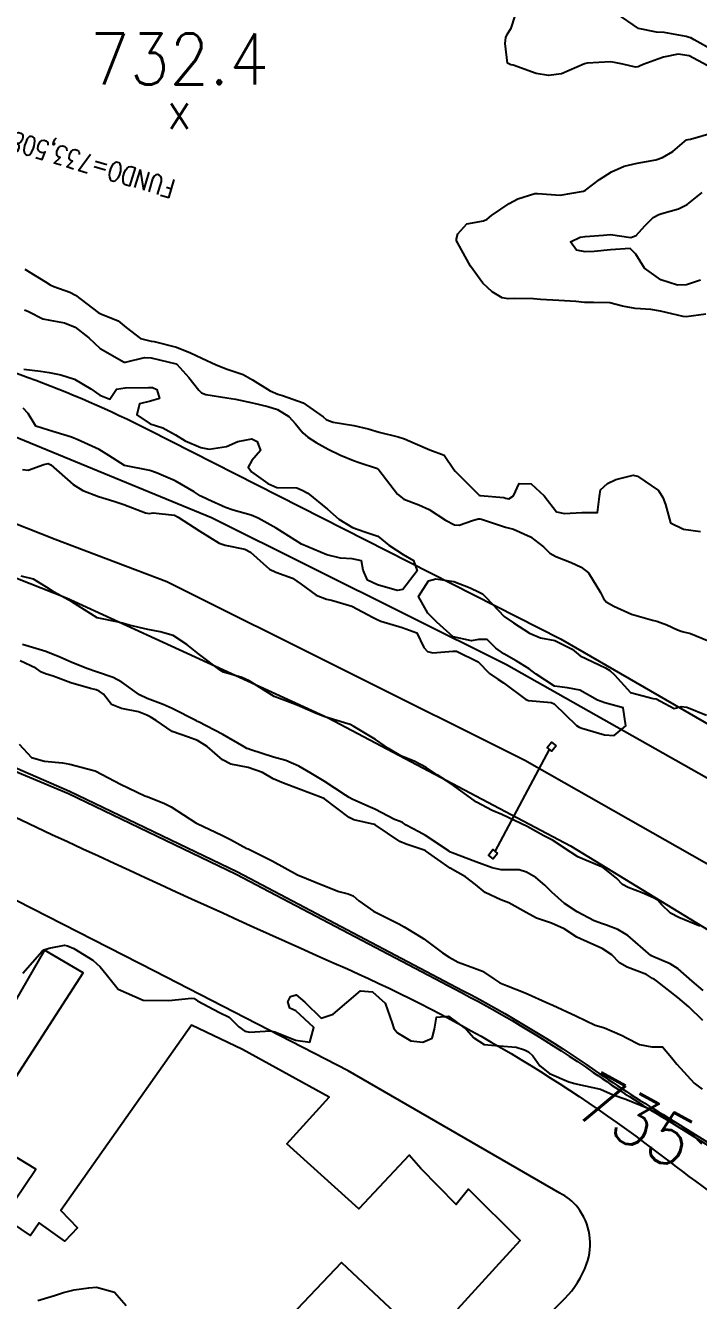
# Model space of a CAD drawing. Header units: metres. Extents: x 307586 to 320046, y 7427249 to 7434250.
# Drawn here: x 316647.7 to 316700.7, y 7432885 to 7432985.2 of the extents above; entities that cross this region are included whole.
import ezdxf
from ezdxf.enums import TextEntityAlignment as Align

# ---------------------------------------------------------------- set-up
doc = ezdxf.new("R2010")
doc.units = ezdxf.units.M
doc.header["$MEASUREMENT"] = 0
for name, color, linetype in [('Canaleta de Drenagem', 151, 'Continuous'), ('Cotas', 45, 'Continuous'), ('Curvas de Nivel 1m', 11, 'Continuous'), ('Curvas de Nivel 5m', 15, 'Continuous'), ('Divisa', 42, 'FENCELINE2'), ('Edificações', 30, 'Continuous'), ('Linha Férrea', 20, 'Continuous'), ('Pontos Cotados', 45, 'Continuous'), ('Portico', 45, 'Continuous'), ('TEXTO', 45, 'Continuous'), ('Vias Primárias', 230, 'Continuous')]:
    doc.layers.add(name, color=color, linetype=linetype)
doc.styles.add('ROMANS', font='romans', dxfattribs={"height": 0.2})
doc.styles.add('Style-STANDARD', font='STANDARD.shx')
doc.linetypes.add('FENCELINE2', pattern='A,0.25,-0.1,[132,ltypeshp.shx,S=0.1,R=0,X=-0.1,Y=0],-0.1,1', length=1.45)

# ---------------------------------------------------------------- blocks, each defined once
blk = doc.blocks.new('ELVTXT_140')
at = {"layer": 'Pontos Cotados', "linetype": 'Continuous', "style": 'Style-STANDARD'}
for s, height, p in [('732.4', 4, (0, 4)), ('x', 3, (0, 0))]:
    blk.add_text(s, height=height, dxfattribs=at).set_placement(p, align=Align.MIDDLE_CENTER)

msp = doc.modelspace()

# ---------------------------------------------------------------- linework, layer by layer
at = {"layer": 'Canaleta de Drenagem'}
for points in [[(316528.18, 7432960.54), (316544.19, 7432958.68), (316545.33, 7432958.47), (316551.12, 7432956.99), (316575.22, 7432950.67), (316604.43, 7432942.91), (316632.9, 7432932.48), (316651.13, 7432924.86), (316664.32, 7432918.53), (316682.02, 7432909.22, -0.030283), (316692.38, 7432902.94, 0.016976), (316698.14, 7432899.23), (316711.91, 7432890.65), (316727.15, 7432879.29), (316746.29, 7432864.87), (316749.28, 7432862.65)], [(316528.39, 7432960.79), (316542.55, 7432959.14), (316545.35, 7432958.67), (316551.17, 7432957.18), (316575.27, 7432950.86), (316604.61, 7432943.22), (316633.26, 7432932.85), (316651.22, 7432925.04), (316664.41, 7432918.71), (316682.11, 7432909.39, -0.030283), (316692.5, 7432903.1, 0.016981), (316698.24, 7432899.4), (316712.02, 7432890.82), (316727.27, 7432879.45), (316746.41, 7432865.03), (316749.08, 7432863.05)]]:
    msp.add_lwpolyline(points, format="xyb", dxfattribs=at)
at = {"layer": 'Curvas de Nivel 1m', "flags": 128}
for points, elevation in [([(316701.32, 7432982.1), (316699.91, 7432982.85), (316699.06, 7432982.98), (316697.91, 7432982.73), (316697.46, 7432982.59), (316696.31, 7432982.16), (316696.02, 7432982.04), (316695.9, 7432981.99), (316695.69, 7432981.95), (316694.7, 7432982.18), (316694.05, 7432982.33), (316693.9, 7432982.36), (316693.73, 7432982.37), (316691.9, 7432982.27), (316691.7, 7432982.21), (316689.89, 7432981.43), (316688.86, 7432981.29), (316687.9, 7432981.47), (316686.07, 7432982.11), (316685.9, 7432982.15), (316685.8, 7432982.18), (316685.64, 7432982.28), (316685.46, 7432983.83), (316685.5, 7432984.29), (316685.65, 7432984.57), (316685.93, 7432985.03), (316686.25, 7432985.98)], 734), ([(316701.23, 7432962.54), (316699.67, 7432962.33), (316699.44, 7432962.35), (316697.67, 7432962.79), (316696.91, 7432962.92), (316695.68, 7432962.99), (316694.68, 7432963.17), (316693.68, 7432963.42), (316692.41, 7432963.47), (316691.68, 7432963.47), (316691, 7432963.54), (316689.68, 7432963.62), (316688.23, 7432963.7), (316687.68, 7432963.75), (316686.17, 7432963.78), (316685.68, 7432963.74), (316685.21, 7432963.82), (316684.43, 7432964.3), (316683.69, 7432964.98), (316682.74, 7432966.32), (316681.73, 7432968.13), (316681.66, 7432968.26), (316681.62, 7432968.33), (316681.62, 7432968.45), (316681.74, 7432968.85), (316682.44, 7432969.64), (316683.76, 7432969.89), (316684.04, 7432970.02), (316684.38, 7432970.3), (316685.77, 7432971.25), (316686.45, 7432971.6), (316687.78, 7432972.03), (316688, 7432972.03), (316689.78, 7432971.89), (316691.6, 7432972.21), (316691.78, 7432972.3), (316692.87, 7432973.12), (316693.8, 7432973.74), (316694.8, 7432974.18), (316695.82, 7432974.4), (316697.29, 7432974.68), (316697.82, 7432974.85), (316698.64, 7432975.32), (316699.55, 7432976.12), (316699.72, 7432976.24), (316699.83, 7432976.27), (316700.02, 7432976.31), (316701.84, 7432976.82)], 734), ([(316647.7, 7432966.07), (316649.33, 7432965.08), (316649.68, 7432964.85), (316649.97, 7432964.72), (316651.24, 7432964.26), (316651.68, 7432964.03), (316653.46, 7432962.67), (316653.66, 7432962.58), (316655.04, 7432962.03), (316655.65, 7432961.49), (316656.8, 7432960.63), (316657.64, 7432960.43), (316657.86, 7432960.39), (316659.63, 7432959.95), (316660.71, 7432959.5), (316661.62, 7432959.07), (316662.73, 7432958.56), (316663.61, 7432958.23), (316664.87, 7432957.8), (316665.6, 7432957.38), (316666.98, 7432956.51), (316667.59, 7432956.25), (316667.95, 7432956.14), (316669.58, 7432955.56), (316671.16, 7432954.46), (316671.38, 7432954.27), (316671.56, 7432954.17), (316671.94, 7432954.06), (316673.56, 7432953.79), (316674.68, 7432953.54), (316675.55, 7432953.27), (316677.05, 7432952.89), (316677.55, 7432952.75), (316678.37, 7432952.37), (316679.54, 7432951.87), (316680.65, 7432951.46), (316681.42, 7432950.33), (316681.52, 7432950.19), (316683.42, 7432948.31), (316683.49, 7432948.29), (316685.34, 7432948.13), (316685.49, 7432948.09), (316685.74, 7432948.03), (316686.12, 7432948.27), (316686.56, 7432949.22), (316687.51, 7432949.21), (316688.51, 7432948.25), (316689.48, 7432947.01), (316690.11, 7432946.86), (316691.48, 7432946.95), (316692.72, 7432946.95), (316692.86, 7432948.2), (316692.95, 7432948.74), (316693.51, 7432949.24), (316694.16, 7432949.54), (316695.52, 7432949.88), (316695.86, 7432949.81), (316697.5, 7432948.67), (316697.86, 7432948.14), (316698.05, 7432947.57), (316698.46, 7432946.13), (316699.47, 7432945.65), (316700.82, 7432945.46)], 734), ([(316647.61, 7432958.22), (316648.94, 7432958.05), (316649.61, 7432957.96), (316650.53, 7432957.77), (316651.6, 7432957.44), (316652.88, 7432956.68), (316653.59, 7432956.18), (316654.39, 7432955.85), (316654.89, 7432956.65), (316655.59, 7432956.75), (316657.43, 7432956.79), (316657.59, 7432956.79), (316657.74, 7432956.77), (316658.08, 7432956.61), (316658.28, 7432955.91), (316657.58, 7432955.7), (316656.71, 7432955.49), (316656.5, 7432954.63), (316657.56, 7432953.91), (316658.54, 7432953.6), (316659.55, 7432953.05), (316660.3, 7432952.58), (316661.54, 7432952.07), (316662.18, 7432951.92), (316663.54, 7432952.14), (316664.45, 7432952.54), (316665.54, 7432952.73), (316665.96, 7432952.52), (316666.23, 7432951.82), (316665.53, 7432951.03), (316665.25, 7432950.52), (316665.52, 7432950.15), (316666.79, 7432949.22), (316667.5, 7432948.92), (316669.09, 7432948.89), (316669.5, 7432948.71), (316669.94, 7432948.47), (316671.48, 7432947.22), (316672.39, 7432946.44), (316673.46, 7432945.77), (316674.43, 7432945.44), (316675.45, 7432945.08), (316676.32, 7432944.39), (316677.44, 7432943.66), (316678.24, 7432943.17), (316678.53, 7432942.36), (316677.41, 7432940.91), (316676.97, 7432940.82), (316675.41, 7432941.27), (316674.63, 7432941.62), (316674.3, 7432942.42), (316674.16, 7432943.15), (316673.43, 7432943.3), (316672.52, 7432943.35), (316671.43, 7432943.63), (316669.44, 7432944.47), (316667.46, 7432945.73), (316666.05, 7432946.51), (316665.48, 7432946.73), (316664.06, 7432947.13), (316663.48, 7432947.34), (316662.08, 7432947.97), (316661.49, 7432948.26), (316661, 7432948.57), (316659.51, 7432949.44), (316658.05, 7432950.08), (316657.52, 7432950.24), (316655.52, 7432950.64), (316654.3, 7432951.43), (316653.54, 7432951.9), (316651.82, 7432952.69), (316651.54, 7432952.79), (316651.37, 7432952.87), (316649.55, 7432953.43), (316648.57, 7432953.74), (316647.95, 7432954.73), (316647.57, 7432955.14)], 736), ([(316647.52, 7432950.32), (316647.96, 7432950.29), (316649.19, 7432950.72), (316649.52, 7432950.81), (316649.73, 7432950.71), (316651.5, 7432949.15), (316652.25, 7432948.68), (316653.49, 7432948.2), (316654.69, 7432947.85), (316655.48, 7432947.59), (316657.17, 7432946.93), (316657.48, 7432946.88), (316657.79, 7432946.93), (316659.47, 7432946.73), (316659.75, 7432946.59), (316661.46, 7432945.48), (316662.96, 7432944.55), (316663.44, 7432944.39), (316664.98, 7432944.07), (316665.44, 7432943.83), (316666.92, 7432942.51), (316667.42, 7432942.27), (316668.73, 7432941.79), (316669.41, 7432941.32), (316670.59, 7432940.46), (316671.4, 7432940.15), (316671.79, 7432940.06), (316673.39, 7432939.58), (316675.07, 7432938.71), (316675.38, 7432938.54), (316675.69, 7432938.4), (316677.37, 7432937.92), (316678.5, 7432937.5), (316679.06, 7432936.35), (316679.35, 7432936.03), (316679.77, 7432935.92), (316681.35, 7432936.06), (316681.63, 7432936.04), (316683.34, 7432935.21), (316684.23, 7432934.3), (316684.87, 7432933.84), (316685.32, 7432933.56), (316687.08, 7432932.26), (316687.3, 7432932.17), (316689.08, 7432932.01), (316689.3, 7432931.92), (316691.06, 7432930.21), (316691.28, 7432930.08), (316691.48, 7432930.01), (316693.27, 7432929.48), (316694.03, 7432929.42), (316694.95, 7432930.17), (316694.74, 7432931.61), (316693.3, 7432931.99), (316692.71, 7432932.2), (316691.31, 7432932.98), (316690.36, 7432933.18), (316689.32, 7432933.3), (316687.88, 7432934.25), (316687.57, 7432934.49), (316687.34, 7432934.65), (316686.32, 7432935.29), (316685.35, 7432935.83), (316684.71, 7432936.29), (316684.04, 7432936.98), (316683.36, 7432936.96), (316682.82, 7432936.86), (316681.36, 7432937.18), (316680.09, 7432938.34), (316679.38, 7432939.03), (316678.65, 7432940.36), (316679.42, 7432941.58), (316680.01, 7432941.75), (316681.41, 7432941.53), (316682.7, 7432941.03), (316683.41, 7432940.7), (316683.66, 7432940.56), (316683.94, 7432940.3), (316685.38, 7432938.77), (316686.1, 7432938.27), (316687.37, 7432937.47), (316688.22, 7432937.11), (316689.36, 7432936.88), (316690.73, 7432936.22), (316691.35, 7432935.68), (316692.34, 7432935.21), (316693.34, 7432934.73), (316693.68, 7432934.52), (316694.06, 7432934.18), (316695.31, 7432932.81), (316697.1, 7432932.34), (316697.31, 7432932.31), (316697.66, 7432932.13), (316698.73, 7432931.55), (316699.3, 7432931.69), (316699.74, 7432931.66), (316701.29, 7432931.03)], 736), ([(316700.75, 7432914.44), (316699.1, 7432915.12), (316698.46, 7432915.47), (316697.74, 7432916.13), (316697.45, 7432916.47), (316697.12, 7432916.67), (316696.22, 7432917.05), (316695.13, 7432917.47), (316694.67, 7432917.7), (316694.22, 7432918.17), (316693.15, 7432919.05), (316691.72, 7432919.64), (316691.16, 7432919.88), (316690.64, 7432920.22), (316689.17, 7432921.19), (316688.48, 7432921.54), (316687.18, 7432922.26), (316685.2, 7432923.2), (316684.44, 7432923.53), (316683.2, 7432924.18), (316683.01, 7432924.31), (316681.22, 7432925.62), (316680.1, 7432926.34), (316679.24, 7432926.91), (316678.29, 7432927.41), (316677.25, 7432927.83), (316676.27, 7432928.39), (316675.26, 7432929.12), (316673.56, 7432930.14), (316673.28, 7432930.28), (316672.83, 7432930.43), (316671.29, 7432930.9), (316670.6, 7432931.15), (316669.3, 7432931.74), (316668.77, 7432931.95), (316667.3, 7432932.5), (316665.32, 7432933.73), (316664.76, 7432933.97), (316663.32, 7432934.41), (316663.04, 7432934.55), (316661.34, 7432935.84), (316660.44, 7432936.58), (316659.36, 7432937.27), (316658.34, 7432937.58), (316657.36, 7432937.76), (316655.9, 7432938.1), (316655.37, 7432938.26), (316655.06, 7432938.33), (316653.37, 7432938.67), (316651.39, 7432939.93), (316650, 7432940.7), (316649.41, 7432941.09), (316648.38, 7432941.7), (316647.42, 7432941.96)], 736), ([(316701, 7432907.03), (316699.88, 7432908.1), (316699.02, 7432908.83), (316697.35, 7432910.14), (316697.16, 7432910.26), (316697.04, 7432910.33), (316696.56, 7432910.63), (316695.05, 7432911.2), (316694.44, 7432911.56), (316693.83, 7432912.18), (316693.07, 7432912.67), (316692.2, 7432913.07), (316691.08, 7432913.58), (316690.09, 7432914.22), (316689.1, 7432914.67), (316687.91, 7432915.06), (316687.11, 7432915.5), (316685.75, 7432916.27), (316685.12, 7432916.5), (316683.89, 7432917.07), (316683.13, 7432917.72), (316682.33, 7432918.32), (316681.14, 7432919), (316679.2, 7432920.35), (316679.16, 7432920.37), (316677.66, 7432920.87), (316677.17, 7432921.1), (316675.23, 7432922.4), (316675.18, 7432922.42), (316673.56, 7432922.8), (316673.19, 7432922.98), (316671.24, 7432924.45), (316671.2, 7432924.48), (316671.15, 7432924.5), (316669.21, 7432925.23), (316668.03, 7432925.68), (316667.23, 7432926.02), (316666.39, 7432926.51), (316665.24, 7432926.91), (316663.88, 7432927.18), (316663.24, 7432927.51), (316662.04, 7432928.56), (316661.26, 7432929.02), (316660.55, 7432929.29), (316659.27, 7432929.75), (316658.01, 7432930.61), (316657.56, 7432930.89), (316657.29, 7432931.02), (316656.64, 7432931.27), (316655.29, 7432931.55), (316654.5, 7432931.86), (316653.87, 7432932.66), (316653.55, 7432932.91), (316653.31, 7432933.01), (316652.86, 7432933.12), (316651.31, 7432933.56), (316649.93, 7432934.09), (316649.32, 7432934.27), (316649.01, 7432934.41), (316648.57, 7432934.72), (316647.33, 7432935.3)], 734), ([(316647.25, 7432928.74), (316648.21, 7432927.69), (316649.24, 7432927.41), (316650.66, 7432927.28), (316651.24, 7432927.17), (316653.12, 7432926.67), (316653.23, 7432926.64), (316653.29, 7432926.61), (316655.22, 7432925.61), (316657.14, 7432924.68), (316657.2, 7432924.66), (316657.3, 7432924.62), (316658.68, 7432924.08), (316659.2, 7432923.82), (316661.13, 7432922.57), (316661.18, 7432922.54), (316661.25, 7432922.5), (316663.17, 7432921.58), (316663.87, 7432921.24), (316665.16, 7432920.55), (316665.24, 7432920.52), (316667.15, 7432919.58), (316669.13, 7432918.47), (316671.12, 7432917.65), (316672.39, 7432917.17), (316673.12, 7432916.97), (316673.5, 7432916.81), (316673.94, 7432916.42), (316675.1, 7432915.62), (316676.63, 7432914.85), (316677.09, 7432914.62), (316677.51, 7432914.37), (316678.51, 7432913.79), (316679.07, 7432913.43), (316680.54, 7432912.34), (316681.06, 7432911.99), (316681.77, 7432911.61), (316683.05, 7432911.13), (316683.66, 7432910.91), (316684.56, 7432910.29), (316685.04, 7432909.98), (316685.55, 7432909.76), (316687.03, 7432909.19), (316688.88, 7432908.36), (316689.01, 7432908.31), (316689.2, 7432908.23), (316691, 7432907.4), (316692.53, 7432906.66), (316693, 7432906.51), (316693.26, 7432906.45), (316693.87, 7432906.18), (316694.66, 7432905.83), (316694.99, 7432905.67), (316696, 7432905.13), (316696.98, 7432904.96), (316697.81, 7432904.95), (316698.52, 7432904.12), (316698.96, 7432903.58), (316700.31, 7432902.1), (316700.94, 7432901.62)], 734), ([(316648.73, 7432885), (316650.02, 7432885.41), (316650.74, 7432885.65), (316651.58, 7432885.84), (316652.74, 7432886), (316653.33, 7432886.06), (316654.74, 7432885.66), (316655.66, 7432884.63)], 736)]:
    msp.add_lwpolyline(points, dxfattribs=dict(at, elevation=elevation))
at = {"layer": 'Curvas de Nivel 5m', "elevation": 735, "flags": 128}
for points in [[(316701.92, 7432983.22), (316700.31, 7432984.11), (316700.06, 7432984.25), (316699.93, 7432984.3), (316699.69, 7432984.37), (316697.94, 7432984.68), (316697.36, 7432984.72), (316695.94, 7432985), (316694.19, 7432986.19)], [(316700.82, 7432965.22), (316699.7, 7432964.84), (316698.99, 7432964.83), (316697.7, 7432965.25), (316696.41, 7432966.15), (316695.72, 7432967.26), (316695.27, 7432967.7), (316693.73, 7432967.61), (316692.46, 7432967.47), (316691.73, 7432967.44), (316691.06, 7432967.56), (316690.6, 7432968.23), (316691.36, 7432968.6), (316691.74, 7432968.65), (316693.19, 7432968.75), (316693.74, 7432968.81), (316695.32, 7432968.58), (316695.74, 7432968.72), (316696.42, 7432969.49), (316697.1, 7432970.15), (316697.53, 7432970.38), (316697.77, 7432970.46), (316699.07, 7432970.82), (316699.77, 7432971.15), (316700.93, 7432972.1)], [(316647.66, 7432962.88), (316647.99, 7432962.74), (316649.12, 7432962.18), (316649.66, 7432962.06), (316650.82, 7432961.87), (316651.65, 7432961.53), (316652.72, 7432960.68), (316653.63, 7432959.83), (316655.5, 7432958.76), (316655.61, 7432958.76), (316657.11, 7432959.13), (316657.62, 7432959.11), (316659.58, 7432958.64), (316659.61, 7432958.62), (316659.65, 7432958.6), (316660.59, 7432957.56), (316661.37, 7432956.57), (316661.59, 7432956.36), (316661.93, 7432956.23), (316663.58, 7432955.97), (316664.26, 7432955.87), (316665.58, 7432955.58), (316666.79, 7432955.29), (316667.57, 7432955.04), (316668.46, 7432954.49), (316668.98, 7432953.91), (316669.55, 7432953.21), (316669.95, 7432952.87), (316670.59, 7432952.46), (316671.54, 7432951.93), (316672.51, 7432951.47), (316673.53, 7432951.03), (316673.97, 7432950.87), (316675.41, 7432950.4), (316675.52, 7432950.31), (316676.99, 7432948.39), (316677.49, 7432947.99), (316678.67, 7432947.55), (316679.48, 7432947.19), (316680.77, 7432946.34), (316681.47, 7432945.99), (316681.83, 7432945.96), (316682.88, 7432946.32), (316683.32, 7432946.46), (316683.47, 7432946.45), (316683.59, 7432946.42), (316683.99, 7432946.3), (316685.47, 7432945.81), (316686.11, 7432945.63), (316687.45, 7432945.04), (316688.47, 7432944.24), (316688.96, 7432943.75), (316689.44, 7432943.48), (316690.63, 7432943.03), (316691.43, 7432942.65), (316692.01, 7432942.2), (316692.94, 7432940.67), (316693.18, 7432940.19), (316693.4, 7432939.93), (316693.99, 7432939.58), (316695.39, 7432938.97), (316697.03, 7432938.49), (316697.38, 7432938.42), (316698.17, 7432938.13), (316698.99, 7432937.74), (316699.37, 7432937.6), (316700.03, 7432937.44), (316701.36, 7432936.88)], [(316701.03, 7432909.39), (316700.16, 7432910.1), (316699.05, 7432911.08), (316698.42, 7432911.48), (316697.06, 7432912.04), (316696.9, 7432912.14), (316695.09, 7432913.69), (316694.3, 7432914.17), (316693.43, 7432914.52), (316693.1, 7432914.61), (316692.45, 7432914.85), (316691.11, 7432915.55), (316690.11, 7432916.22), (316689.12, 7432917.12), (316688.56, 7432917.67), (316687.86, 7432918.25), (316687.14, 7432918.68), (316686.55, 7432918.86), (316685.14, 7432918.86), (316684.43, 7432919.01), (316683.15, 7432919.5), (316681.29, 7432920.2), (316681.16, 7432920.26), (316681.04, 7432920.33), (316679.18, 7432921.57), (316678.66, 7432921.84), (316677.66, 7432922.37), (316677.38, 7432922.58), (316677.19, 7432922.65), (316676.76, 7432922.81), (316675.2, 7432923.62), (316674.66, 7432923.87), (316673.42, 7432924.43), (316673.2, 7432924.55), (316672.9, 7432924.74), (316671.22, 7432925.82), (316670.19, 7432926.46), (316669.24, 7432927.02), (316668.21, 7432927.46), (316667.25, 7432927.73), (316665.46, 7432928.3), (316665.25, 7432928.37), (316665.14, 7432928.41), (316664.94, 7432928.52), (316663.27, 7432929.51), (316661.36, 7432930.49), (316661.28, 7432930.52), (316661.19, 7432930.57), (316659.29, 7432931.54), (316658.56, 7432931.87), (316657.3, 7432932.33), (316656.71, 7432932.63), (316655.31, 7432933.62), (316654.65, 7432933.98), (316653.32, 7432934.42), (316652.57, 7432934.68), (316651.33, 7432935.19), (316650.46, 7432935.58), (316649.34, 7432936.02), (316647.52, 7432936.57)], [(316647.53, 7432910.73), (316649.06, 7432912.47), (316649.2, 7432912.57), (316649.62, 7432912.7), (316650.82, 7432912.93), (316651.06, 7432912.89), (316651.56, 7432912.69), (316653.05, 7432911.75), (316653.62, 7432911.23), (316654.09, 7432910.65), (316655.03, 7432909.49), (316657.01, 7432908.62), (316659.01, 7432908.59), (316660.81, 7432908.78), (316661.02, 7432908.75), (316661.28, 7432908.57), (316663, 7432907.64), (316663.75, 7432907.29), (316664.52, 7432906.53), (316664.99, 7432906.19), (316665.39, 7432906.11), (316666.99, 7432906.2), (316667.36, 7432906.13), (316668.98, 7432905.48), (316670.11, 7432905.32), (316670.41, 7432906.46), (316669.01, 7432907.79), (316668.53, 7432907.99), (316668.37, 7432908.48), (316668.59, 7432908.91), (316669.02, 7432909.03), (316669.7, 7432908.46), (316671, 7432907.2), (316671.93, 7432907.51), (316673.01, 7432908.43), (316674.09, 7432909.35), (316675.03, 7432909.28), (316676.01, 7432908.39), (316676.57, 7432906.82), (316676.7, 7432906.38), (316676.99, 7432906.04), (316678.04, 7432905.42), (316678.98, 7432905.31), (316679.71, 7432905.62), (316679.9, 7432906.34), (316680.05, 7432907.29), (316681, 7432907.35), (316682.41, 7432906.32), (316682.99, 7432905.67), (316683.81, 7432905.13), (316684.98, 7432905.02), (316686.32, 7432904.93), (316686.98, 7432904.72), (316687.28, 7432904.56), (316687.62, 7432904.25), (316688.18, 7432903.46), (316688.95, 7432902.86), (316690.47, 7432902.21), (316690.94, 7432902.06), (316691.13, 7432902.02), (316692.94, 7432901.63), (316693.94, 7432901.18), (316694.93, 7432900.84), (316696.66, 7432900.14), (316696.92, 7432900), (316697.18, 7432899.88), (316698.91, 7432898.98), (316700.12, 7432898.1), (316700.89, 7432897.32)]]:
    msp.add_lwpolyline(points, dxfattribs=at)
at = {"layer": 'Divisa'}
msp.add_lwpolyline([(316566.71, 7432984.34, -0.040988), (316595.88, 7432976.31), (316611.73, 7432970.52, -0.008235), (316634.67, 7432962.45, 0.001512), (316647.95, 7432957.57, -0.030225), (316657.45, 7432953.45), (316689.8, 7432937.03), (316723.67, 7432917.44), (316750.83, 7432899.31), (316767.83, 7432885.93, -0.070407), (316778.82, 7432877.06), (316800.56, 7432853.76), (316823.46, 7432823.11), (316842.18, 7432796.34), (316848.76, 7432786.81), (316862.34, 7432764.91), (316871.01, 7432750.52), (316899.08, 7432703.71)], format="xyb", dxfattribs=at)
at = {"layer": 'Edificações'}
for points in [[(316681.73, 7432884.35), (316686.63, 7432889.72), (316682.56, 7432893.75), (316681.61, 7432892.55), (316678.82, 7432895.38), (316677.9, 7432896.43), (316673.95, 7432892.21), (316668.28, 7432897.32), (316671.61, 7432901), (316664.81, 7432904.74), (316660.81, 7432906.66), (316650.53, 7432892.09), (316651.84, 7432890.72), (316650.84, 7432889.68), (316648.83, 7432891.12), (316648.15, 7432890.12), (316646.03, 7432891.57), (316648.55, 7432895.33), (316644.06, 7432898.06), (316652.28, 7432910.78), (316649.25, 7432912.55), (316646.96, 7432908.6)], [(316667.15, 7432882.25), (316672.58, 7432887.99), (316682.25, 7432878.93)]]:
    msp.add_lwpolyline(points, dxfattribs=at)
at = {"layer": 'Linha Férrea'}
for points in [[(316871.68, 7432741), (316858.75, 7432763.16), (316846.16, 7432782.81), (316832.36, 7432804.24), (316818.24, 7432823.64), (316804.03, 7432841.6), (316784.87, 7432862.69), (316765.94, 7432880.19), (316744.97, 7432897.08), (316723.6, 7432912.33), (316706.51, 7432923.14), (316685.56, 7432934.97), (316662.38, 7432946.53), (316636.06, 7432957.35), (316619.46, 7432963.36), (316593.36, 7432971.11), (316563.76, 7432978.21)], [(316570.12, 7432965.83), (316596.15, 7432959.48), (316620.86, 7432952.12), (316650.97, 7432940.24), (316671.55, 7432930.81), (316690.59, 7432920.76), (316710.88, 7432908.35), (316728.51, 7432896.91), (316752.1, 7432878.72), (316764.06, 7432868.31), (316780.58, 7432852.53), (316793.27, 7432838.37), (316805.08, 7432824.29), (316818.88, 7432805.83), (316837.25, 7432778.17), (316852.44, 7432754.2), (316870.73, 7432723.74), (316889.18, 7432693.05)], [(316587.61, 7432965.75), (316604.64, 7432961.01), (316626.65, 7432954.1), (316650.07, 7432944.86), (316658.86, 7432941.52), (316687, 7432927.49), (316702.09, 7432918.92), (316720.21, 7432907.33), (316736.82, 7432896.06), (316750.61, 7432885.33), (316766.55, 7432872.11), (316782.95, 7432855.97), (316797.19, 7432840.38), (316811.51, 7432822.8), (316822.9, 7432807.43), (316832.33, 7432793.52), (316842.09, 7432778.41), (316854, 7432759.27), (316867.47, 7432736.45), (316880.62, 7432714.71)]]:
    msp.add_lwpolyline(points, dxfattribs=at)
at = {"layer": 'Portico'}
msp.add_lwpolyline([(316684.67, 7432920.3), (316688.94, 7432928.33)], dxfattribs=at)
for points in [[(316689.47, 7432928.62), (316689.13, 7432928.18), (316688.75, 7432928.47), (316689.09, 7432928.91)], [(316684.86, 7432920.16), (316684.52, 7432919.72), (316684.14, 7432920.01), (316684.48, 7432920.45)]]:
    msp.add_lwpolyline(points, close=True, dxfattribs=at)
at = {"layer": 'Vias Primárias'}
for points in [[(316584.44, 7432942.07, 0.005399), (316585.26, 7432941.82, 0.122559), (316590.58, 7432941.61, -0.121162), (316602.31, 7432941.19, -0.042982), (316634.05, 7432929.13, 0.007579), (316673.06, 7432911.07, -0.059286), (316697.89, 7432896.29, 0.027253), (316714.54, 7432884.88, -0.03347), (316737.4, 7432868.78, 0.00211), (316754.86, 7432854.78, -0.35732), (316755.44, 7432852.08), (316731.19, 7432827.58), (316698.45, 7432792.67), (316680.07, 7432773.92), (316658.57, 7432750.62, 0.040078), (316653.11, 7432743.66, 0.287913), (316653.06, 7432741.49), (316668.68, 7432726.73), (316697.56, 7432699.27), (316743.18, 7432655.2)], [(316584.44, 7432942.07, 0.005399), (316585.26, 7432941.82, 0.122559), (316590.58, 7432941.61, -0.121162), (316602.31, 7432941.19, -0.042982), (316634.05, 7432929.13, 0.007579), (316673.06, 7432911.07, -0.059286), (316697.89, 7432896.29, 0.027253), (316714.54, 7432884.88, -0.03347), (316737.4, 7432868.78, 0.00211), (316754.86, 7432854.78, -0.35732), (316755.44, 7432852.08), (316731.19, 7432827.58), (316698.45, 7432792.67), (316680.07, 7432773.92), (316658.57, 7432750.62, 0.040078), (316653.11, 7432743.66, 0.287913), (316653.06, 7432741.49), (316668.68, 7432726.73), (316697.56, 7432699.27), (316743.18, 7432655.2)], [(316589.92, 7432887.77), (316604.98, 7432873.24), (316618.62, 7432860.05), (316632.38, 7432846.6), (316638.14, 7432840.91, 0.075414), (316640.79, 7432838.99, 0.260476), (316645.82, 7432839.15), (316659.14, 7432852.91), (316673.71, 7432867.92), (316685.26, 7432880.27), (316690.15, 7432885.18, 0.108918), (316691.85, 7432887.87, 0.256543), (316691.16, 7432892.32, 0.121008), (316689.74, 7432893.45), (316673.11, 7432903.07), (316657.9, 7432910.9), (316647.06, 7432916.43), (316635.17, 7432921.21), (316619.88, 7432927.42), (316604.42, 7432932.97), (316594.61, 7432935.97, 0.037064), (316589.57, 7432937.11, 0.210805)], [(316589.92, 7432887.77), (316604.98, 7432873.24), (316618.62, 7432860.05), (316632.38, 7432846.6), (316638.14, 7432840.91, 0.075414), (316640.79, 7432838.99, 0.260476), (316645.82, 7432839.15), (316659.14, 7432852.91), (316673.71, 7432867.92), (316685.26, 7432880.27), (316690.15, 7432885.18, 0.108918), (316691.85, 7432887.87, 0.256543), (316691.16, 7432892.32, 0.121008), (316689.74, 7432893.45), (316673.11, 7432903.07), (316657.9, 7432910.9), (316647.06, 7432916.43), (316635.17, 7432921.21), (316619.88, 7432927.42), (316604.42, 7432932.97), (316594.61, 7432935.97, 0.037064), (316589.57, 7432937.11, 0.210805)]]:
    msp.add_lwpolyline(points, format="xyb", dxfattribs=at)

# ---------------------------------------------------------------- block references
at = {"layer": 'Pontos Cotados', "linetype": 'Continuous'}
msp.add_blockref('ELVTXT_140', (316659.85, 7432978.6, 732.4), dxfattribs=at)

# ---------------------------------------------------------------- texts
at = {"layer": 'Cotas', "style": 'Style-STANDARD'}
msp.add_text('735', height=4, rotation=331.2348, dxfattribs=at).set_placement((316695.73, 7432899.16, 735), align=Align.MIDDLE_CENTER)
at = {"layer": 'TEXTO', "style": 'ROMANS', "width": 0.8}
msp.add_text('FUNDO=733,508 (SEÇÃO JUSANTE)', height=1.5, rotation=163.1548, dxfattribs=at).set_placement((316659.64, 7432973.06))

doc.saveas('drawing.dxf')
